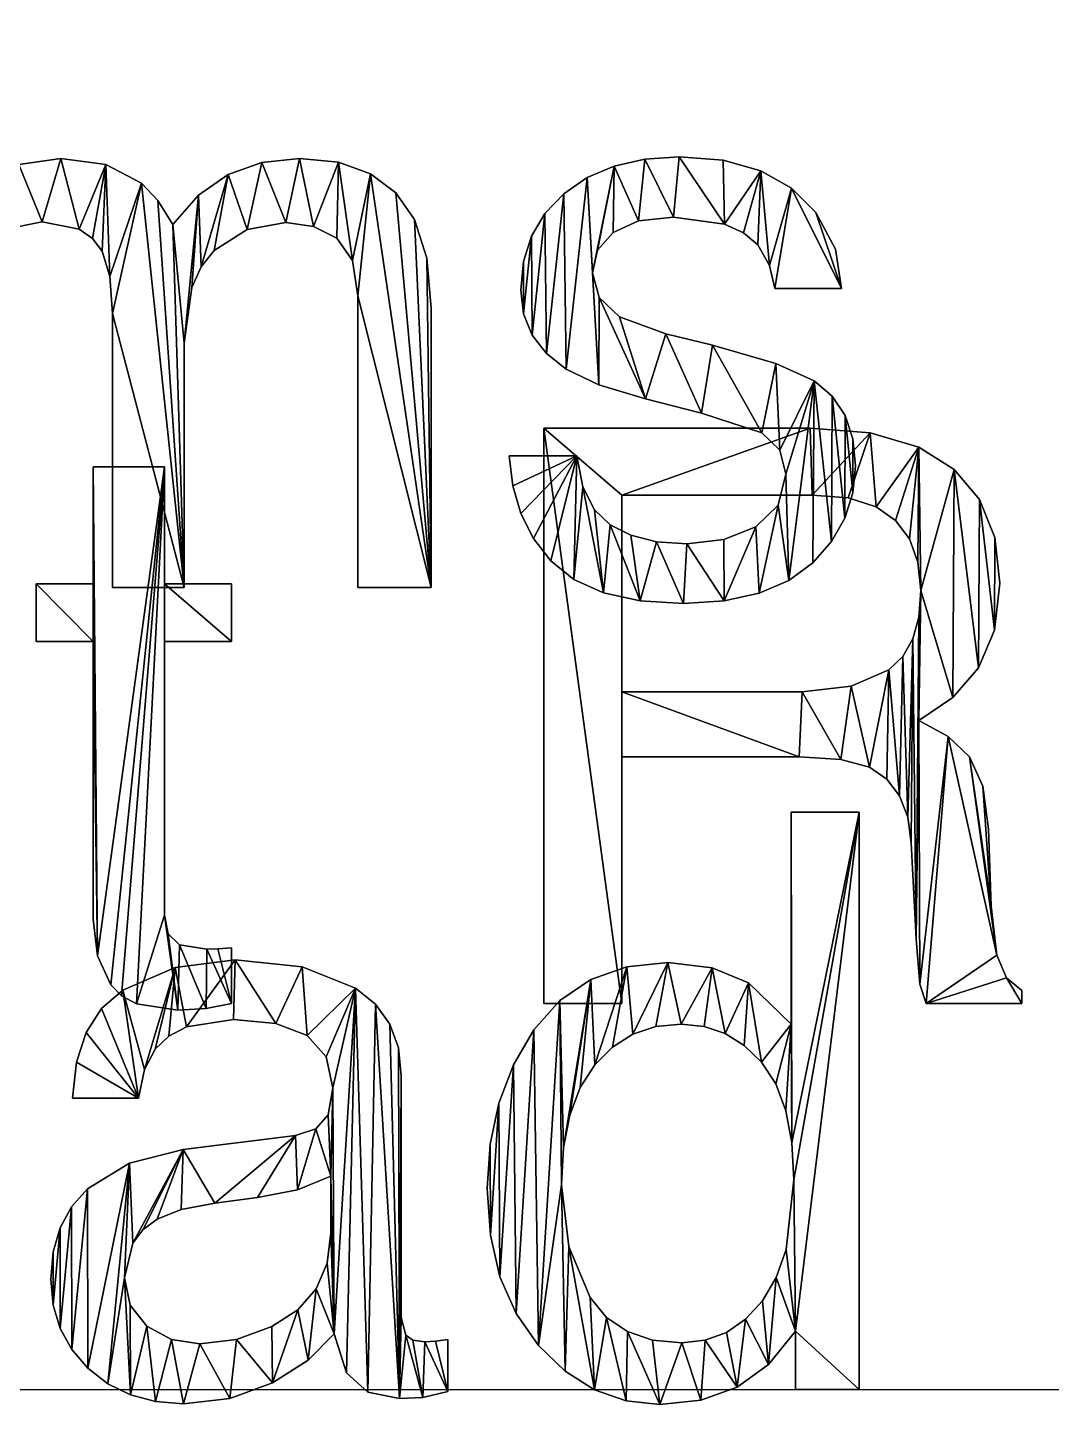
# Model space of a CAD drawing. Extents: x 0 to 249, y -3 to 160.
# Drawn here: x 56.72 to 73.55, y -0.24 to 22.4 of the extents above; entities that cross this region are included whole.
import ezdxf

# ---------------------------------------------------------------- set-up
doc = ezdxf.new("R2010")
doc.units = 0
doc.layers.get('0').update_dxf_attribs({"color": 13, "linetype": 'CONTINUOUS'})

# ---------------------------------------------------------------- blocks, each defined once
blk = doc.blocks.new('BUILD_BOX')
for p, q in [((0, 0), (248.92, 0)), ((0, 0, 149.86), (248.92, 0, 149.86))]:
    blk.add_line(p, q)
at = {"color": 254}
mesh = blk.add_polyface(dxfattribs=at)
corners = [(248.92, 0), (0, 160.02), (0, 0), (248.92, 160.02)]
mesh.append_faces([[corners[k] for k in face] for face in [(0, 1, 2), (1, 0, 3)]], dxfattribs={"vtx0": -1, "color": 254})
blk = doc.blocks.new('MAKERBOT_REPLICATOR_2X')
at = {"color": 18}
for p, q in [((58.853, 0, 0.051), (58.853, 9.464, 0.051)), ((65.019, 9.149, 0.051), (65.602, 8.782, 0.051)), ((51.444, 8.826, 0.051), (52.617, 8.826, 0.051)), ((51.444, 6.9, 0.051), (51.444, 8.826, 0.051)), ((52.617, 8.826, 0.051), (52.617, 6.9, 0.051)), ((65.602, 8.782, 0.051), (66.019, 8.287, 0.051)), ((60.135, 8.363, 0.051), (60.135, 5.128, 0.051)), ((64.317, 8.169, 0.051), (63.858, 8.314, 0.051)), ((64.638, 7.945, 0.051), (64.317, 8.169, 0.051)), ((66.019, 8.287, 0.051), (66.269, 7.664, 0.051)), ((64.867, 7.641, 0.051), (64.638, 7.945, 0.051)), ((65.005, 7.256, 0.051), (64.867, 7.641, 0.051)), ((66.269, 7.664, 0.051), (66.352, 6.913, 0.051)), ((65.051, 6.791, 0.051), (65.005, 7.256, 0.051)), ((50.51, 5.953, 0.051), (50.51, 6.9, 0.051)), ((50.51, 6.9, 0.051), (51.444, 6.9, 0.051)), ((52.617, 6.9, 0.051), (53.719, 6.9, 0.051)), ((53.719, 6.9, 0.051), (53.719, 5.953, 0.051)), ((66.352, 6.913, 0.051), (66.265, 6.14, 0.051)), ((65.018, 6.356, 0.051), (65.051, 6.791, 0.051)), ((64.92, 5.995, 0.051), (65.018, 6.356, 0.051)), ((66.265, 6.14, 0.051), (66.001, 5.521, 0.051)), ((51.444, 5.953, 0.051), (50.51, 5.953, 0.051)), ((53.719, 5.953, 0.051), (52.617, 5.953, 0.051)), ((64.756, 5.706, 0.051), (64.92, 5.995, 0.051)), ((64.526, 5.489, 0.051), (64.756, 5.706, 0.051)), ((63.907, 5.219, 0.051), (64.526, 5.489, 0.051)), ((66.001, 5.521, 0.051), (65.58, 5.033, 0.051)), ((65.58, 5.033, 0.051), (65.019, 4.652, 0.051)), ((65.019, 4.652, 0.051), (65.504, 4.391, 0.051)), ((65.504, 4.391, 0.051), (65.853, 4.059, 0.051)), ((60.135, 4.059, 0.051), (60.135, 0, 0.051)), ((64.207, 3.885, 0.051), (63.735, 4.015, 0.051)), ((64.492, 3.689, 0.051), (64.207, 3.885, 0.051)), ((65.853, 4.059, 0.051), (66.071, 3.577, 0.051)), ((64.702, 3.416, 0.051), (64.492, 3.689, 0.051)), ((64.836, 3.067, 0.051), (64.702, 3.416, 0.051)), ((52.678, 1.148, 0.051), (52.862, 0.966, 0.051)), ((52.862, 0.966, 0.051), (53.313, 0.896, 0.051)), ((53.493, 0.899, 0.051), (53.719, 0.915, 0.051)), ((53.719, 0.915, 0.051), (53.719, 0, 0.051)), ((51.734, 0.306, 0.051), (51.517, 0.784, 0.051)), ((53.313, 0.896, 0.051), (53.493, 0.899, 0.051)), ((66.301, 0.792, 0.051), (66.462, 0.422, 0.051)), ((51.912, 0.124, 0.051), (51.734, 0.306, 0.051)), ((65.141, 0, 0.051), (65.038, 0.316, 0.051)), ((66.462, 0.422, 0.051), (66.713, 0.213, 0.051)), ((52.155, -0.006, 0.051), (51.912, 0.124, 0.051)), ((53.719, 0, 0.051), (53.303, -0.084, 0.051)), ((60.135, 0, 0.051), (58.853, 0, 0.051)), ((66.713, 0, 0.051), (65.141, 0, 0.051)), ((66.713, 0.213, 0.051), (66.713, 0, 0.051)), ((52.836, -0.11, 0.051), (52.155, -0.006, 0.051)), ((53.303, -0.084, 0.051), (52.836, -0.11, 0.051))]:
    blk.add_line(p, q, dxfattribs=at)
for points in [[(58.853, 9.464, 0.051), (63.234, 9.464, 0.051), (64.222, 9.385, 0.051), (65.019, 9.149, 0.051)], [(63.858, 8.314, 0.051), (63.266, 8.363, 0.051), (60.135, 8.363, 0.051)], [(51.517, 0.784, 0.051), (51.444, 1.385, 0.051), (51.444, 5.953, 0.051)], [(52.617, 5.953, 0.051), (52.617, 1.45, 0.051), (52.678, 1.148, 0.051)], [(60.135, 5.128, 0.051), (63.099, 5.128, 0.051), (63.907, 5.219, 0.051)], [(63.735, 4.015, 0.051), (63.054, 4.059, 0.051), (60.135, 4.059, 0.051)], [(66.071, 3.577, 0.051), (66.166, 2.867, 0.051), (66.211, 1.598, 0.051), (66.301, 0.792, 0.051)], [(65.038, 0.316, 0.051), (64.974, 1.063, 0.051), (64.896, 2.641, 0.051), (64.836, 3.067, 0.051)]]:
    blk.add_polyline3d(points, dxfattribs=at)
mesh = blk.add_polyface(dxfattribs=at)
corners = [(63.054, 4.059, 0.051), (60.135, 5.128, 0.051), (60.135, 4.059, 0.051), (63.099, 5.128, 0.051), (63.735, 4.015, 0.051), (63.907, 5.219, 0.051), (64.207, 3.885, 0.051), (64.526, 5.489, 0.051), (64.492, 3.689, 0.051), (64.702, 3.416, 0.051), (64.756, 5.706, 0.051), (64.836, 3.067, 0.051), (64.92, 5.995, 0.051), (64.896, 2.641, 0.051), (64.974, 1.063, 0.051), (65.018, 6.356, 0.051), (65.019, 4.652, 0.051), (65.038, 0.316, 0.051), (65.504, 4.391, 0.051), (65.141, 0, 0.051), (66.301, 0.792, 0.051), (66.462, 0.422, 0.051), (66.713, 0, 0.051), (65.853, 4.059, 0.051), (66.211, 1.598, 0.051), (66.071, 3.577, 0.051), (66.166, 2.867, 0.051), (66.713, 0.213, 0.051), (65.051, 6.791, 0.051), (65.58, 5.033, 0.051), (60.135, 0, 0.051), (58.853, 9.464, 0.051), (58.853, 0, 0.051), (60.135, 8.363, 0.051), (63.234, 9.464, 0.051), (63.266, 8.363, 0.051), (64.222, 9.385, 0.051), (63.858, 8.314, 0.051), (64.317, 8.169, 0.051), (65.019, 9.149, 0.051), (64.638, 7.945, 0.051), (64.867, 7.641, 0.051), (65.005, 7.256, 0.051), (65.602, 8.782, 0.051), (66.001, 5.521, 0.051), (66.019, 8.287, 0.051), (66.265, 6.14, 0.051), (66.269, 7.664, 0.051), (66.352, 6.913, 0.051)]
mesh.append_faces([[corners[k] for k in face] for face in [(25, 24, 26), (21, 22, 27), (30, 31, 32), (47, 46, 48)]], dxfattribs={"vtx0": -1, "color": 18})
mesh.append_faces([[corners[k] for k in face] for face in [(0, 1, 2), (1, 0, 3), (3, 4, 5), (5, 6, 7), (7, 9, 10), (10, 11, 12), (12, 14, 15), (16, 17, 18), (20, 19, 21), (18, 20, 23), (23, 24, 25), (31, 33, 34), (33, 2, 1), (34, 35, 36), (36, 38, 39), (39, 28, 43), (43, 44, 45), (45, 46, 47)]], dxfattribs={"vtx0": -1, "vtx1": -1, "color": 18})
mesh.append_faces([[corners[k] for k in face] for face in [(15, 14, 16), (18, 19, 20), (31, 30, 33), (43, 28, 29)]], dxfattribs={"vtx0": -1, "vtx1": -1, "vtx2": -1, "color": 18})
mesh.append_faces([[corners[k] for k in face] for face in [(3, 0, 4), (5, 4, 6), (7, 6, 8), (7, 8, 9), (10, 9, 11), (12, 11, 13), (12, 13, 14), (16, 14, 17), (18, 17, 19), (21, 19, 22), (23, 20, 24), (16, 28, 15), (28, 16, 29), (33, 30, 2), (34, 33, 35), (36, 35, 37), (36, 37, 38), (39, 38, 40), (39, 40, 41), (39, 41, 42), (39, 42, 28), (43, 29, 44), (45, 44, 46)]], dxfattribs={"vtx0": -1, "vtx2": -1, "color": 18})
mesh = blk.add_polyface(dxfattribs=at)
corners = [(52.836, -0.11, 0.051), (52.617, 1.45, 0.051), (52.155, -0.006, 0.051), (52.678, 1.148, 0.051), (52.862, 0.966, 0.051), (53.303, -0.084, 0.051), (53.313, 0.896, 0.051), (53.719, 0, 0.051), (53.493, 0.899, 0.051), (53.719, 0.915, 0.051), (53.719, 5.953, 0.051), (52.617, 6.9, 0.051), (52.617, 5.953, 0.051), (53.719, 6.9, 0.051), (51.517, 0.784, 0.051), (51.444, 5.953, 0.051), (51.444, 1.385, 0.051), (51.444, 6.9, 0.051), (51.444, 8.826, 0.051), (52.617, 8.826, 0.051), (51.734, 0.306, 0.051), (51.912, 0.124, 0.051), (50.51, 6.9, 0.051), (50.51, 5.953, 0.051)]
mesh.append_faces([[corners[k] for k in face] for face in [(8, 7, 9), (11, 10, 13), (14, 15, 16), (15, 22, 23)]], dxfattribs={"vtx0": -1, "color": 18})
mesh.append_faces([[corners[k] for k in face] for face in [(0, 1, 2), (1, 0, 3), (3, 0, 4), (4, 5, 6), (6, 7, 8), (10, 11, 12), (17, 14, 18), (18, 14, 19), (19, 12, 11), (22, 15, 17)]], dxfattribs={"vtx0": -1, "vtx1": -1, "color": 18})
mesh.append_faces([[corners[k] for k in face] for face in [(15, 14, 17), (19, 2, 1)]], dxfattribs={"vtx0": -1, "vtx1": -1, "vtx2": -1, "color": 18})
mesh.append_faces([[corners[k] for k in face] for face in [(4, 0, 5), (6, 5, 7), (19, 14, 20), (19, 20, 21), (19, 21, 2), (19, 1, 12)]], dxfattribs={"vtx0": -1, "vtx2": -1, "color": 18})
blk = doc.blocks.new('3D_PRINTER_BUILD_VOLUME')
at = {"color": 18}
for p, q in [((56.573, 20.151, 0.051), (57.262, 20.249, 0.051)), ((57.262, 20.249, 0.051), (58.006, 20.148, 0.051)), ((60.013, 19.982, 0.051), (60.567, 20.182, 0.051)), ((60.567, 20.182, 0.051), (61.185, 20.249, 0.051)), ((61.185, 20.249, 0.051), (61.826, 20.186, 0.051)), ((61.826, 20.186, 0.051), (62.355, 19.998, 0.051)), ((66.358, 20.123, 0.051), (66.863, 20.237, 0.051)), ((66.863, 20.237, 0.051), (67.428, 20.275, 0.051)), ((67.428, 20.275, 0.051), (68.154, 20.218, 0.051)), ((68.154, 20.218, 0.051), (68.77, 20.046, 0.051)), ((58.006, 20.148, 0.051), (58.589, 19.843, 0.051)), ((59.525, 19.643, 0.051), (60.013, 19.982, 0.051)), ((62.355, 19.998, 0.051), (62.773, 19.684, 0.051)), ((65.531, 19.669, 0.051), (65.914, 19.934, 0.051)), ((65.914, 19.934, 0.051), (66.358, 20.123, 0.051)), ((68.77, 20.046, 0.051), (69.278, 19.76, 0.051)), ((58.589, 19.843, 0.051), (58.86, 19.557, 0.051)), ((69.278, 19.76, 0.051), (69.677, 19.36, 0.051)), ((58.86, 19.557, 0.051), (59.105, 19.16, 0.051)), ((59.105, 19.16, 0.051), (59.525, 19.643, 0.051)), ((62.773, 19.684, 0.051), (63.08, 19.244, 0.051)), ((65.222, 19.343, 0.051), (65.531, 19.669, 0.051)), ((65.002, 18.97, 0.051), (65.222, 19.343, 0.051)), ((67.338, 19.283, 0.051), (66.761, 19.22, 0.051)), ((68.177, 19.168, 0.051), (67.338, 19.283, 0.051)), ((69.677, 19.36, 0.051), (69.997, 18.758, 0.051)), ((56.959, 19.205, 0.051), (56.332, 19.078, 0.051)), ((57.566, 19.085, 0.051), (56.959, 19.205, 0.051)), ((57.784, 18.934, 0.051), (57.566, 19.085, 0.051)), ((60.325, 19.078, 0.051), (59.784, 18.735, 0.051)), ((60.96, 19.193, 0.051), (60.325, 19.078, 0.051)), ((61.418, 19.128, 0.051), (60.96, 19.193, 0.051)), ((61.801, 18.935, 0.051), (61.418, 19.128, 0.051)), ((63.08, 19.244, 0.051), (63.283, 18.609, 0.051)), ((66.343, 19.031, 0.051), (66.089, 18.74, 0.051)), ((66.761, 19.22, 0.051), (66.343, 19.031, 0.051)), ((68.487, 19.025, 0.051), (68.177, 19.168, 0.051)), ((68.723, 18.825, 0.051), (68.487, 19.025, 0.051)), ((57.945, 18.722, 0.051), (57.784, 18.934, 0.051)), ((62.059, 18.569, 0.051), (61.801, 18.935, 0.051)), ((64.87, 18.551, 0.051), (65.002, 18.97, 0.051)), ((68.915, 18.485, 0.051), (68.723, 18.825, 0.051)), ((58.07, 18.305, 0.051), (57.945, 18.722, 0.051)), ((59.784, 18.735, 0.051), (59.569, 18.468, 0.051)), ((66.089, 18.74, 0.051), (66.005, 18.368, 0.051)), ((69.997, 18.758, 0.051), (70.096, 18.11, 0.051)), ((59.569, 18.468, 0.051), (59.415, 18.125, 0.051)), ((64.826, 18.084, 0.051), (64.87, 18.551, 0.051)), ((66.005, 18.368, 0.051), (66.116, 17.962, 0.051)), ((69, 18.11, 0.051), (68.915, 18.485, 0.051)), ((64.872, 17.691, 0.051), (64.826, 18.084, 0.051)), ((66.116, 17.962, 0.051), (66.449, 17.646, 0.051)), ((70.096, 18.11, 0.051), (69, 18.11, 0.051)), ((65.012, 17.344, 0.051), (64.872, 17.691, 0.051)), ((66.449, 17.646, 0.051), (67.209, 17.363, 0.051)), ((65.246, 17.041, 0.051), (65.012, 17.344, 0.051)), ((65.573, 16.783, 0.051), (65.246, 17.041, 0.051)), ((66.108, 16.525, 0.051), (65.573, 16.783, 0.051)), ((69.651, 16.59, 0.051), (69.947, 16.336, 0.051)), ((69.947, 16.336, 0.051), (70.158, 16.018, 0.051)), ((70.158, 16.018, 0.051), (70.285, 15.637, 0.051)), ((69.083, 15.448, 0.051), (68.788, 15.733, 0.051)), ((70.285, 15.637, 0.051), (70.328, 15.192, 0.051)), ((69.181, 15.056, 0.051), (69.083, 15.448, 0.051)), ((64.692, 14.865, 0.051), (64.632, 15.359, 0.051)), ((64.632, 15.359, 0.051), (65.747, 15.359, 0.051)), ((65.747, 15.359, 0.051), (65.845, 14.847, 0.051)), ((70.328, 15.192, 0.051), (70.284, 14.747, 0.051)), ((69.058, 14.547, 0.051), (69.181, 15.056, 0.051)), ((64.826, 14.411, 0.051), (64.692, 14.865, 0.051)), ((65.845, 14.847, 0.051), (66.037, 14.47, 0.051)), ((70.284, 14.747, 0.051), (70.153, 14.333, 0.051)), ((68.691, 14.19, 0.051), (69.058, 14.547, 0.051)), ((65.035, 14, 0.051), (64.826, 14.411, 0.051)), ((66.037, 14.47, 0.051), (66.296, 14.225, 0.051)), ((70.153, 14.333, 0.051), (69.934, 13.951, 0.051)), ((66.296, 14.225, 0.051), (66.636, 14.05, 0.051)), ((66.636, 14.05, 0.051), (67.056, 13.945, 0.051)), ((68.163, 13.98, 0.051), (68.691, 14.19, 0.051)), ((65.318, 13.629, 0.051), (65.035, 14, 0.051)), ((67.056, 13.945, 0.051), (67.557, 13.91, 0.051)), ((67.557, 13.91, 0.051), (68.163, 13.98, 0.051)), ((69.934, 13.951, 0.051), (69.629, 13.6, 0.051)), ((65.695, 13.324, 0.051), (65.318, 13.629, 0.051)), ((69.629, 13.6, 0.051), (69.233, 13.307, 0.051)), ((59.291, 13.194, 0.051), (58.112, 13.194, 0.051)), ((63.35, 13.194, 0.051), (62.145, 13.194, 0.051)), ((66.184, 13.105, 0.051), (65.695, 13.324, 0.051)), ((69.233, 13.307, 0.051), (68.747, 13.098, 0.051)), ((66.786, 12.974, 0.051), (66.184, 13.105, 0.051)), ((67.499, 12.93, 0.051), (66.786, 12.974, 0.051)), ((68.169, 12.972, 0.051), (67.499, 12.93, 0.051)), ((68.747, 13.098, 0.051), (68.169, 12.972, 0.051)), ((69.271, 6.011, 0.051), (69.271, 9.496, 0.051)), ((69.271, 9.496, 0.051), (70.386, 9.496, 0.051)), ((70.386, 9.496, 0.051), (70.386, 0, 0.051)), ((66.568, 6.953, 0.051), (67.242, 7.022, 0.051)), ((67.242, 7.022, 0.051), (67.97, 6.939, 0.051)), ((65.977, 6.746, 0.051), (66.568, 6.953, 0.051)), ((67.97, 6.939, 0.051), (68.569, 6.687, 0.051)), ((57.933, 6.27, 0.051), (58.283, 6.568, 0.051)), ((62.107, 6.604, 0.051), (62.437, 6.34, 0.051)), ((65.468, 6.401, 0.051), (65.977, 6.746, 0.051)), ((68.569, 6.687, 0.051), (69.271, 6.011, 0.051)), ((65.042, 5.918, 0.051), (65.468, 6.401, 0.051)), ((57.679, 5.875, 0.051), (57.933, 6.27, 0.051)), ((62.437, 6.34, 0.051), (62.672, 6.011, 0.051)), ((59.327, 5.966, 0.051), (59.038, 5.813, 0.051)), ((60.103, 6.088, 0.051), (59.327, 5.966, 0.051)), ((60.798, 6.021, 0.051), (60.103, 6.088, 0.051)), ((61.311, 5.821, 0.051), (60.798, 6.021, 0.051)), ((62.672, 6.011, 0.051), (62.814, 5.618, 0.051)), ((64.705, 5.34, 0.051), (65.042, 5.918, 0.051)), ((67.044, 5.969, 0.051), (66.668, 5.843, 0.051)), ((67.461, 6.011, 0.051), (67.044, 5.969, 0.051)), ((67.838, 5.972, 0.051), (67.461, 6.011, 0.051)), ((68.184, 5.854, 0.051), (67.838, 5.972, 0.051)), ((57.519, 5.383, 0.051), (57.679, 5.875, 0.051)), ((59.038, 5.813, 0.051), (58.815, 5.599, 0.051)), ((61.628, 5.472, 0.051), (61.311, 5.821, 0.051)), ((66.668, 5.843, 0.051), (66.333, 5.634, 0.051)), ((68.499, 5.658, 0.051), (68.184, 5.854, 0.051)), ((58.815, 5.599, 0.051), (58.639, 5.262, 0.051)), ((61.733, 4.961, 0.051), (61.628, 5.472, 0.051)), ((66.333, 5.634, 0.051), (66.04, 5.341, 0.051)), ((68.782, 5.383, 0.051), (68.499, 5.658, 0.051)), ((57.456, 4.793, 0.051), (57.519, 5.383, 0.051)), ((58.639, 5.262, 0.051), (58.538, 4.793, 0.051)), ((64.464, 4.712, 0.051), (64.705, 5.34, 0.051)), ((66.04, 5.341, 0.051), (65.802, 4.966, 0.051)), ((69.016, 5.026, 0.051), (68.782, 5.383, 0.051)), ((69.183, 4.585, 0.051), (69.016, 5.026, 0.051)), ((58.538, 4.793, 0.051), (57.456, 4.793, 0.051)), ((61.656, 4.516, 0.051), (61.733, 4.961, 0.051)), ((65.802, 4.966, 0.051), (65.632, 4.513, 0.051)), ((64.32, 4.034, 0.051), (64.464, 4.712, 0.051)), ((69.283, 4.058, 0.051), (69.183, 4.585, 0.051)), ((61.455, 4.291, 0.051), (61.656, 4.516, 0.051)), ((65.632, 4.513, 0.051), (65.53, 3.981, 0.051)), ((61.121, 4.181, 0.051), (61.455, 4.291, 0.051)), ((64.272, 3.305, 0.051), (64.32, 4.034, 0.051)), ((65.53, 3.981, 0.051), (65.496, 3.369, 0.051)), ((61.701, 3.511, 0.051), (61.154, 3.286, 0.051)), ((61.701, 2.577, 0.051), (61.701, 3.511, 0.051)), ((57.438, 3.007, 0.051), (57.7, 3.299, 0.051)), ((61.154, 3.286, 0.051), (60.496, 3.157, 0.051)), ((64.325, 2.54, 0.051), (64.272, 3.305, 0.051)), ((57.251, 2.662, 0.051), (57.438, 3.007, 0.051)), ((59.242, 2.959, 0.051), (58.847, 2.803, 0.051)), ((59.794, 3.067, 0.051), (59.242, 2.959, 0.051)), ((60.496, 3.157, 0.051), (59.794, 3.067, 0.051)), ((58.847, 2.803, 0.051), (58.613, 2.629, 0.051)), ((57.139, 2.263, 0.051), (57.251, 2.662, 0.051)), ((58.613, 2.629, 0.051), (58.446, 2.41, 0.051)), ((61.641, 2.08, 0.051), (61.701, 2.577, 0.051)), ((64.483, 1.855, 0.051), (64.325, 2.54, 0.051)), ((58.446, 2.41, 0.051), (58.312, 1.836, 0.051)), ((69.025, 1.843, 0.051), (69.187, 2.302, 0.051)), ((57.101, 1.81, 0.051), (57.139, 2.263, 0.051)), ((61.46, 1.657, 0.051), (61.641, 2.08, 0.051)), ((58.312, 1.836, 0.051), (58.404, 1.387, 0.051)), ((64.747, 1.25, 0.051), (64.483, 1.855, 0.051)), ((68.798, 1.459, 0.051), (69.025, 1.843, 0.051)), ((57.139, 1.391, 0.051), (57.101, 1.81, 0.051)), ((61.158, 1.31, 0.051), (61.46, 1.657, 0.051)), ((57.253, 1.007, 0.051), (57.139, 1.391, 0.051)), ((58.404, 1.387, 0.051), (58.68, 1.044, 0.051)), ((65.966, 1.514, 0.051), (66.237, 1.187, 0.051)), ((68.521, 1.156, 0.051), (68.798, 1.459, 0.051)), ((60.735, 1.037, 0.051), (61.158, 1.31, 0.051)), ((65.116, 0.725, 0.051), (64.747, 1.25, 0.051)), ((66.237, 1.187, 0.051), (66.578, 0.953, 0.051)), ((68.207, 0.94, 0.051), (68.521, 1.156, 0.051)), ((57.444, 0.661, 0.051), (57.253, 1.007, 0.051)), ((58.68, 1.044, 0.051), (59.081, 0.826, 0.051)), ((60.152, 0.825, 0.051), (60.735, 1.037, 0.051)), ((61.759, 0.915, 0.051), (61.328, 0.482, 0.051)), ((61.959, 0.277, 0.051), (61.759, 0.915, 0.051)), ((66.578, 0.953, 0.051), (66.991, 0.813, 0.051)), ((67.859, 0.81, 0.051), (68.207, 0.94, 0.051)), ((69.342, 0.96, 0.051), (68.899, 0.411, 0.051)), ((69.342, 0, 0.051), (69.342, 0.96, 0.051)), ((59.081, 0.826, 0.051), (59.549, 0.754, 0.051)), ((59.549, 0.754, 0.051), (60.152, 0.825, 0.051)), ((62.935, 0.896, 0.051), (63.05, 0.813, 0.051)), ((63.05, 0.813, 0.051), (63.247, 0.786, 0.051)), ((63.247, 0.786, 0.051), (63.421, 0.796, 0.051)), ((63.421, 0.796, 0.051), (63.628, 0.825, 0.051)), ((63.628, 0.825, 0.051), (63.628, -0.032, 0.051)), ((65.557, 0.301, 0.051), (65.116, 0.725, 0.051)), ((66.991, 0.813, 0.051), (67.474, 0.767, 0.051)), ((67.474, 0.767, 0.051), (67.859, 0.81, 0.051)), ((57.71, 0.351, 0.051), (57.444, 0.661, 0.051)), ((61.328, 0.482, 0.051), (60.741, 0.11, 0.051)), ((58.036, 0.096, 0.051), (57.71, 0.351, 0.051)), ((62.312, -0.042, 0.051), (61.959, 0.277, 0.051)), ((66.037, -0.002, 0.051), (65.557, 0.301, 0.051)), ((68.899, 0.411, 0.051), (68.382, 0.039, 0.051)), ((58.407, -0.086, 0.051), (58.036, 0.096, 0.051)), ((60.741, 0.11, 0.051), (60.044, -0.147, 0.051)), ((68.382, 0.039, 0.051), (67.788, -0.174, 0.051)), ((58.821, -0.196, 0.051), (58.407, -0.086, 0.051)), ((59.279, -0.232, 0.051), (58.821, -0.196, 0.051)), ((60.044, -0.147, 0.051), (59.279, -0.232, 0.051)), ((62.829, -0.148, 0.051), (62.312, -0.042, 0.051)), ((63.215, -0.129, 0.051), (62.829, -0.148, 0.051)), ((63.628, -0.032, 0.051), (63.215, -0.129, 0.051)), ((66.556, -0.184, 0.051), (66.037, -0.002, 0.051)), ((67.113, -0.245, 0.051), (66.556, -0.184, 0.051)), ((67.788, -0.174, 0.051), (67.113, -0.245, 0.051)), ((70.386, 0, 0.051), (69.342, 0, 0.051))]:
    blk.add_line(p, q, dxfattribs=at)
for points in [[(63.283, 18.609, 0.051), (63.35, 17.788, 0.051), (63.35, 13.194, 0.051)], [(62.145, 13.194, 0.051), (62.145, 17.988, 0.051), (62.059, 18.569, 0.051)], [(58.112, 13.194, 0.051), (58.112, 17.698, 0.051), (58.07, 18.305, 0.051)], [(59.415, 18.125, 0.051), (59.291, 17.208, 0.051), (59.291, 13.194, 0.051)], [(67.209, 17.363, 0.051), (67.976, 17.176, 0.051), (69.02, 16.878, 0.051), (69.651, 16.59, 0.051)], [(68.788, 15.733, 0.051), (67.796, 16.061, 0.051), (66.874, 16.293, 0.051), (66.108, 16.525, 0.051)], [(58.283, 6.568, 0.051), (59.143, 6.943, 0.051), (60.129, 7.068, 0.051), (61.233, 6.952, 0.051), (62.107, 6.604, 0.051)], [(62.814, 5.618, 0.051), (62.861, 5.161, 0.051), (62.861, 1.185, 0.051), (62.935, 0.896, 0.051)], [(57.7, 3.299, 0.051), (58.393, 3.725, 0.051), (59.272, 3.949, 0.051), (61.121, 4.181, 0.051)], [(69.187, 2.302, 0.051), (69.316, 3.447, 0.051), (69.283, 4.058, 0.051)], [(65.496, 3.369, 0.051), (65.614, 2.352, 0.051), (65.966, 1.514, 0.051)]]:
    blk.add_polyline3d(points, dxfattribs=at)
for name, p in [('BUILD_BOX', (0, 0)), ('MAKERBOT_REPLICATOR_2X', (6.35, 6.35, 149.86))]:
    blk.add_blockref(name, p)
mesh = blk.add_polyface(dxfattribs=at)
corners = [(63.35, 13.194, 0.051), (62.145, 17.988, 0.051), (62.145, 13.194, 0.051), (62.355, 19.998, 0.051), (62.773, 19.684, 0.051), (63.08, 19.244, 0.051), (63.283, 18.609, 0.051), (63.35, 17.788, 0.051), (59.291, 13.194, 0.051), (58.112, 17.698, 0.051), (58.112, 13.194, 0.051), (58.589, 19.843, 0.051), (58.86, 19.557, 0.051), (59.105, 19.16, 0.051), (59.291, 17.208, 0.051), (59.525, 19.643, 0.051), (59.415, 18.125, 0.051), (59.569, 18.468, 0.051), (60.013, 19.982, 0.051), (59.784, 18.735, 0.051), (60.325, 19.078, 0.051), (60.567, 20.182, 0.051), (60.96, 19.193, 0.051), (61.185, 20.249, 0.051), (61.418, 19.128, 0.051), (61.826, 20.186, 0.051), (61.801, 18.935, 0.051), (62.059, 18.569, 0.051), (55.226, 13.194, 0.051), (54.066, 20.094, 0.051), (54.066, 13.194, 0.051), (55.213, 19.115, 0.051), (55.226, 16.854, 0.051), (55.26, 17.469, 0.051), (55.361, 17.981, 0.051), (55.961, 19.856, 0.051), (55.529, 18.39, 0.051), (55.764, 18.696, 0.051), (56.332, 19.078, 0.051), (56.573, 20.151, 0.051), (56.959, 19.205, 0.051), (57.262, 20.249, 0.051), (57.566, 19.085, 0.051), (58.006, 20.148, 0.051), (57.784, 18.934, 0.051), (57.945, 18.722, 0.051), (58.07, 18.305, 0.051), (55.213, 20.094, 0.051)]
mesh.append_faces([[corners[k] for k in face] for face in [(0, 1, 2), (6, 0, 7), (8, 9, 10), (28, 29, 30)]], dxfattribs={"vtx0": -1, "color": 18})
mesh.append_faces([[corners[k] for k in face] for face in [(3, 0, 4), (4, 0, 5), (5, 0, 6), (11, 8, 12), (12, 8, 13), (13, 14, 15), (15, 17, 18), (18, 20, 21), (21, 22, 23), (23, 24, 25), (25, 27, 3), (31, 34, 35), (35, 38, 39), (39, 40, 41), (41, 42, 43), (43, 46, 11)]], dxfattribs={"vtx0": -1, "vtx1": -1, "color": 18})
mesh.append_faces([[corners[k] for k in face] for face in [(1, 0, 3), (9, 8, 11), (29, 28, 31)]], dxfattribs={"vtx0": -1, "vtx1": -1, "vtx2": -1, "color": 18})
mesh.append_faces([[corners[k] for k in face] for face in [(13, 8, 14), (15, 14, 16), (15, 16, 17), (18, 17, 19), (18, 19, 20), (21, 20, 22), (23, 22, 24), (25, 24, 26), (25, 26, 27), (3, 27, 1), (31, 28, 32), (31, 32, 33), (31, 33, 34), (35, 34, 36), (35, 36, 37), (35, 37, 38), (39, 38, 40), (41, 40, 42), (43, 42, 44), (43, 44, 45), (43, 45, 46), (11, 46, 9)]], dxfattribs={"vtx0": -1, "vtx2": -1, "color": 18})
mesh.append_faces([[corners[k] for k in face] for face in [(47, 29, 31)]], dxfattribs={"vtx1": -1, "color": 18})
mesh = blk.add_polyface(dxfattribs=at)
corners = [(64.692, 14.865, 0.051), (65.747, 15.359, 0.051), (64.632, 15.359, 0.051), (64.826, 14.411, 0.051), (65.035, 14, 0.051), (65.318, 13.629, 0.051), (65.695, 13.324, 0.051), (65.845, 14.847, 0.051), (66.184, 13.105, 0.051), (66.037, 14.47, 0.051), (66.296, 14.225, 0.051), (66.786, 12.974, 0.051), (66.636, 14.05, 0.051), (67.056, 13.945, 0.051), (67.499, 12.93, 0.051), (67.557, 13.91, 0.051), (68.169, 12.972, 0.051), (68.163, 13.98, 0.051), (68.691, 14.19, 0.051), (68.747, 13.098, 0.051), (69.058, 14.547, 0.051), (69.233, 13.307, 0.051), (69.181, 15.056, 0.051), (64.872, 17.691, 0.051), (64.87, 18.551, 0.051), (64.826, 18.084, 0.051), (65.002, 18.97, 0.051), (65.012, 17.344, 0.051), (65.222, 19.343, 0.051), (65.246, 17.041, 0.051), (65.531, 19.669, 0.051), (65.573, 16.783, 0.051), (65.914, 19.934, 0.051), (66.108, 16.525, 0.051), (66.005, 18.368, 0.051), (66.116, 17.962, 0.051), (66.874, 16.293, 0.051), (66.449, 17.646, 0.051), (67.209, 17.363, 0.051), (67.796, 16.061, 0.051), (67.976, 17.176, 0.051), (68.788, 15.733, 0.051), (69.02, 16.878, 0.051), (69.083, 15.448, 0.051), (69.651, 16.59, 0.051), (69.629, 13.6, 0.051), (69.934, 13.951, 0.051), (69.947, 16.336, 0.051), (70.153, 14.333, 0.051), (70.158, 16.018, 0.051), (70.284, 14.747, 0.051), (70.285, 15.637, 0.051), (70.328, 15.192, 0.051), (66.358, 20.123, 0.051), (66.089, 18.74, 0.051), (66.343, 19.031, 0.051), (66.761, 19.22, 0.051), (66.863, 20.237, 0.051), (67.338, 19.283, 0.051), (67.428, 20.275, 0.051), (68.177, 19.168, 0.051), (68.154, 20.218, 0.051), (68.77, 20.046, 0.051), (68.487, 19.025, 0.051), (68.723, 18.825, 0.051), (68.915, 18.485, 0.051), (69.278, 19.76, 0.051), (69, 18.11, 0.051), (70.096, 18.11, 0.051), (69.677, 19.36, 0.051), (69.997, 18.758, 0.051)]
mesh.append_faces([[corners[k] for k in face] for face in [(0, 1, 2), (23, 24, 25), (51, 50, 52), (69, 68, 70)]], dxfattribs={"vtx0": -1, "color": 18})
mesh.append_faces([[corners[k] for k in face] for face in [(1, 6, 7), (7, 8, 9), (9, 8, 10), (10, 11, 12), (12, 11, 13), (13, 14, 15), (15, 16, 17), (17, 16, 18), (18, 19, 20), (20, 21, 22), (24, 23, 26), (26, 27, 28), (28, 29, 30), (30, 31, 32), (34, 33, 35), (35, 36, 37), (37, 36, 38), (38, 39, 40), (40, 41, 42), (42, 43, 44), (44, 46, 47), (47, 48, 49), (49, 50, 51), (53, 56, 57), (57, 58, 59), (59, 60, 61), (61, 60, 62), (62, 65, 66), (66, 68, 69)]], dxfattribs={"vtx0": -1, "vtx1": -1, "color": 18})
mesh.append_faces([[corners[k] for k in face] for face in [(32, 33, 34), (44, 22, 21)]], dxfattribs={"vtx0": -1, "vtx1": -1, "vtx2": -1, "color": 18})
mesh.append_faces([[corners[k] for k in face] for face in [(1, 0, 3), (1, 3, 4), (1, 4, 5), (1, 5, 6), (7, 6, 8), (10, 8, 11), (13, 11, 14), (15, 14, 16), (18, 16, 19), (20, 19, 21), (26, 23, 27), (28, 27, 29), (30, 29, 31), (32, 31, 33), (35, 33, 36), (38, 36, 39), (40, 39, 41), (42, 41, 43), (44, 43, 22), (44, 21, 45), (44, 45, 46), (47, 46, 48), (49, 48, 50), (34, 53, 32), (53, 34, 54), (53, 54, 55), (53, 55, 56), (57, 56, 58), (59, 58, 60), (62, 60, 63), (62, 63, 64), (62, 64, 65), (66, 65, 67), (66, 67, 68)]], dxfattribs={"vtx0": -1, "vtx2": -1, "color": 18})
mesh = blk.add_polyface(dxfattribs=at)
corners = [(64.325, 2.54, 0.051), (64.32, 4.034, 0.051), (64.272, 3.305, 0.051), (64.464, 4.712, 0.051), (64.483, 1.855, 0.051), (64.705, 5.34, 0.051), (64.747, 1.25, 0.051), (65.042, 5.918, 0.051), (65.116, 0.725, 0.051), (65.468, 6.401, 0.051), (65.496, 3.369, 0.051), (65.557, 0.301, 0.051), (65.614, 2.352, 0.051), (66.037, -0.002, 0.051), (65.966, 1.514, 0.051), (66.237, 1.187, 0.051), (66.556, -0.184, 0.051), (66.578, 0.953, 0.051), (67.113, -0.245, 0.051), (66.991, 0.813, 0.051), (67.474, 0.767, 0.051), (67.788, -0.174, 0.051), (67.859, 0.81, 0.051), (68.382, 0.039, 0.051), (68.207, 0.94, 0.051), (68.521, 1.156, 0.051), (68.899, 0.411, 0.051), (68.798, 1.459, 0.051), (69.025, 1.843, 0.051), (69.342, 0.96, 0.051), (69.187, 2.302, 0.051), (69.316, 3.447, 0.051), (70.386, 0, 0.051), (69.342, 0, 0.051), (65.53, 3.981, 0.051), (65.977, 6.746, 0.051), (65.632, 4.513, 0.051), (65.802, 4.966, 0.051), (66.04, 5.341, 0.051), (66.568, 6.953, 0.051), (66.333, 5.634, 0.051), (66.668, 5.843, 0.051), (67.242, 7.022, 0.051), (67.044, 5.969, 0.051), (67.461, 6.011, 0.051), (67.97, 6.939, 0.051), (67.838, 5.972, 0.051), (68.184, 5.854, 0.051), (68.569, 6.687, 0.051), (68.499, 5.658, 0.051), (68.782, 5.383, 0.051), (69.271, 6.011, 0.051), (69.016, 5.026, 0.051), (69.183, 4.585, 0.051), (69.283, 4.058, 0.051), (69.271, 9.496, 0.051), (70.386, 9.496, 0.051)]
mesh.append_faces([[corners[k] for k in face] for face in [(0, 1, 2), (32, 29, 33)]], dxfattribs={"vtx0": -1, "color": 18})
mesh.append_faces([[corners[k] for k in face] for face in [(1, 0, 3), (3, 4, 5), (5, 6, 7), (7, 8, 9), (10, 11, 12), (12, 13, 14), (14, 13, 15), (15, 16, 17), (17, 18, 19), (19, 18, 20), (20, 21, 22), (22, 23, 24), (24, 23, 25), (25, 26, 27), (27, 26, 28), (28, 29, 30), (30, 29, 31), (9, 34, 35), (34, 9, 10), (35, 38, 39), (39, 41, 42), (42, 44, 45), (45, 47, 48), (48, 50, 51), (51, 54, 55), (55, 54, 56), (56, 29, 32)]], dxfattribs={"vtx0": -1, "vtx1": -1, "color": 18})
mesh.append_faces([[corners[k] for k in face] for face in [(9, 8, 10), (56, 31, 29)]], dxfattribs={"vtx0": -1, "vtx1": -1, "vtx2": -1, "color": 18})
mesh.append_faces([[corners[k] for k in face] for face in [(3, 0, 4), (5, 4, 6), (7, 6, 8), (10, 8, 11), (12, 11, 13), (15, 13, 16), (17, 16, 18), (20, 18, 21), (22, 21, 23), (25, 23, 26), (28, 26, 29), (35, 34, 36), (35, 36, 37), (35, 37, 38), (39, 38, 40), (39, 40, 41), (42, 41, 43), (42, 43, 44), (45, 44, 46), (45, 46, 47), (48, 47, 49), (48, 49, 50), (51, 50, 52), (51, 52, 53), (51, 53, 54), (56, 54, 31)]], dxfattribs={"vtx0": -1, "vtx2": -1, "color": 18})
mesh = blk.add_polyface(dxfattribs=at)
corners = [(58.407, -0.086, 0.051), (58.312, 1.836, 0.051), (58.036, 0.096, 0.051), (58.404, 1.387, 0.051), (58.68, 1.044, 0.051), (58.821, -0.196, 0.051), (59.081, 0.826, 0.051), (59.279, -0.232, 0.051), (59.549, 0.754, 0.051), (60.044, -0.147, 0.051), (60.152, 0.825, 0.051), (60.741, 0.11, 0.051), (60.735, 1.037, 0.051), (61.158, 1.31, 0.051), (61.328, 0.482, 0.051), (61.46, 1.657, 0.051), (61.759, 0.915, 0.051), (61.641, 2.08, 0.051), (61.701, 2.577, 0.051), (61.701, 3.511, 0.051), (61.733, 4.961, 0.051), (62.829, -0.148, 0.051), (62.935, 0.896, 0.051), (62.861, 1.185, 0.051), (63.215, -0.129, 0.051), (63.05, 0.813, 0.051), (63.247, 0.786, 0.051), (63.628, -0.032, 0.051), (63.421, 0.796, 0.051), (63.628, 0.825, 0.051), (58.538, 4.793, 0.051), (57.519, 5.383, 0.051), (57.456, 4.793, 0.051), (57.679, 5.875, 0.051), (57.933, 6.27, 0.051), (58.283, 6.568, 0.051), (58.639, 5.262, 0.051), (59.143, 6.943, 0.051), (58.815, 5.599, 0.051), (59.038, 5.813, 0.051), (59.327, 5.966, 0.051), (60.129, 7.068, 0.051), (60.103, 6.088, 0.051), (60.798, 6.021, 0.051), (61.233, 6.952, 0.051), (61.311, 5.821, 0.051), (62.107, 6.604, 0.051), (61.628, 5.472, 0.051), (61.959, 0.277, 0.051), (62.312, -0.042, 0.051), (62.437, 6.34, 0.051), (62.672, 6.011, 0.051), (62.814, 5.618, 0.051), (62.861, 5.161, 0.051), (57.139, 1.391, 0.051), (57.139, 2.263, 0.051), (57.101, 1.81, 0.051), (57.251, 2.662, 0.051), (57.253, 1.007, 0.051), (57.438, 3.007, 0.051), (57.444, 0.661, 0.051), (57.7, 3.299, 0.051), (57.71, 0.351, 0.051), (58.393, 3.725, 0.051), (58.446, 2.41, 0.051), (59.272, 3.949, 0.051), (58.613, 2.629, 0.051), (58.847, 2.803, 0.051), (59.242, 2.959, 0.051), (59.794, 3.067, 0.051), (61.121, 4.181, 0.051), (60.496, 3.157, 0.051), (61.154, 3.286, 0.051), (61.455, 4.291, 0.051), (61.656, 4.516, 0.051)]
mesh.append_faces([[corners[k] for k in face] for face in [(28, 27, 29), (30, 31, 32), (54, 55, 56)]], dxfattribs={"vtx0": -1, "color": 18})
mesh.append_faces([[corners[k] for k in face] for face in [(0, 1, 2), (1, 0, 3), (3, 0, 4), (4, 5, 6), (6, 7, 8), (8, 9, 10), (10, 11, 12), (12, 11, 13), (13, 14, 15), (15, 16, 17), (17, 16, 18), (18, 16, 19), (22, 24, 25), (25, 24, 26), (26, 27, 28), (31, 30, 33), (33, 30, 34), (34, 30, 35), (35, 36, 37), (37, 40, 41), (41, 43, 44), (44, 45, 46), (46, 49, 50), (50, 21, 51), (51, 21, 52), (52, 21, 53), (53, 21, 23), (55, 54, 57), (57, 58, 59), (59, 60, 61), (61, 62, 63), (63, 64, 65), (65, 69, 70), (70, 72, 73), (73, 19, 74), (74, 19, 20)]], dxfattribs={"vtx0": -1, "vtx1": -1, "color": 18})
mesh.append_faces([[corners[k] for k in face] for face in [(19, 16, 20), (46, 20, 16), (63, 2, 1)]], dxfattribs={"vtx0": -1, "vtx1": -1, "vtx2": -1, "color": 18})
mesh.append_faces([[corners[k] for k in face] for face in [(4, 0, 5), (6, 5, 7), (8, 7, 9), (10, 9, 11), (13, 11, 14), (15, 14, 16), (21, 22, 23), (22, 21, 24), (26, 24, 27), (35, 30, 36), (37, 36, 38), (37, 38, 39), (37, 39, 40), (41, 40, 42), (41, 42, 43), (44, 43, 45), (46, 45, 47), (46, 47, 20), (46, 16, 48), (46, 48, 49), (50, 49, 21), (57, 54, 58), (59, 58, 60), (61, 60, 62), (63, 62, 2), (63, 1, 64), (65, 64, 66), (65, 66, 67), (65, 67, 68), (65, 68, 69), (70, 69, 71), (70, 71, 72), (73, 72, 19)]], dxfattribs={"vtx0": -1, "vtx2": -1, "color": 18})

msp = doc.modelspace()

# ---------------------------------------------------------------- block references
msp.add_blockref('3D_PRINTER_BUILD_VOLUME', (0, 0))

doc.saveas('drawing.dxf')
